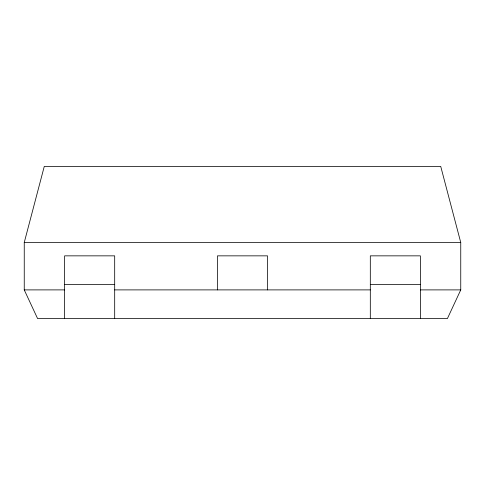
<?xml version="1.0" encoding="UTF-8"?>
<svg xmlns="http://www.w3.org/2000/svg" width="485" height="485" viewBox="0 0 485 485"><rect width="100%" height="100%" fill="white"/><g stroke="black" fill="none" stroke-linecap="round" stroke-linejoin="round"><path stroke-width="0.73" d="M24.25 242.5L44.274 166.416L440.726 166.416L460.75 242.5L460.75 289.891L447.4 318.584L37.6 318.584L24.25 289.891L24.25 242.5L460.75 242.5M64.632 284.549L114.684 284.549M370.316 284.549L420.368 284.549M24.25 289.891L64.632 289.891M114.684 289.891L370.316 289.891M420.368 289.891L460.75 289.891M420.368 318.584L420.368 255.85L370.316 255.85L370.316 318.584M267.526 289.891L267.526 255.85L217.474 255.85L217.474 289.891M114.684 318.584L114.684 255.85L64.632 255.85L64.632 318.584"/></g></svg>
